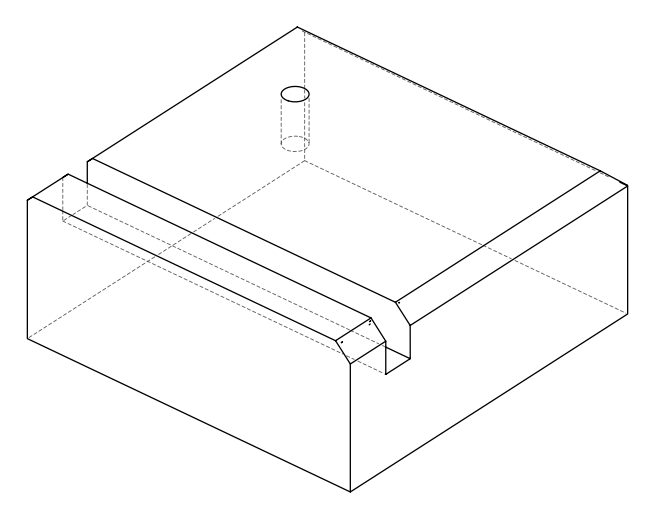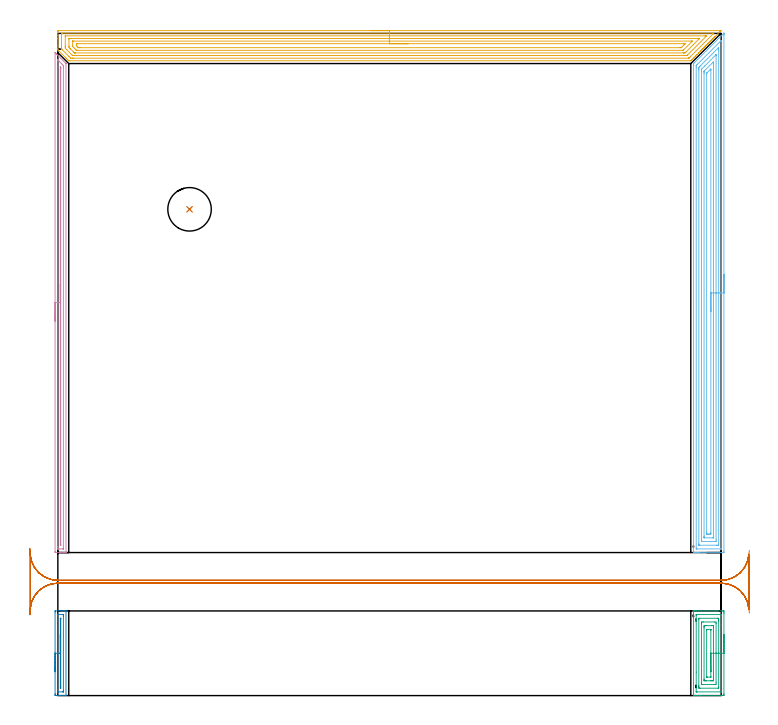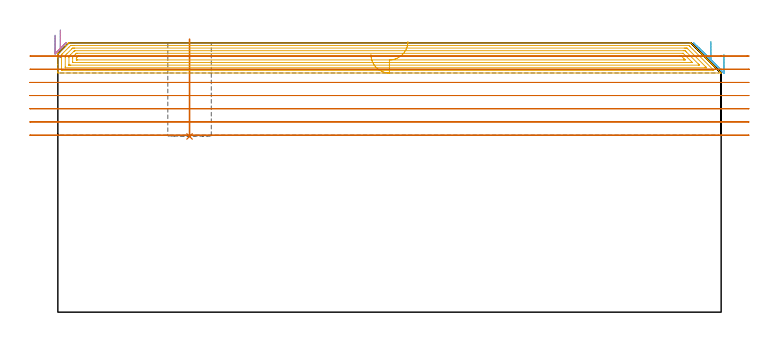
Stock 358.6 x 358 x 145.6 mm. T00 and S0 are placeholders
(PLAN: 7 operations, 2 tool changes, 53 min)
(1 INDEXABLE_INSERT_DRILL_BLIND_HOLE_FROM_SOLID | STEP1POCKET | NXT0302_018 | 0.21 min | 21805 mm3)
(2 AREA_MILL | FG_CHAMFER_SURFACE | UGT0205_001 | 1.25 min | 863 mm3)
(3 AREA_MILL_1 | FG_CHAMFER_SURFACE_1 | UGT0205_001 | 2.52 min | 7161 mm3)
(4 AREA_MILL_2 | FG_CHAMFER_SURFACE_2 | UGT0205_001 | 6.57 min | 4837 mm3)
(5 AREA_MILL_3 | FG_CHAMFER_SURFACE_3 | UGT0205_001 | 17.09 min | 47490 mm3)
(6 AREA_MILL_4 | FG_CHAMFER_SURFACE_4 | UGT0205_001 | 13.42 min | 37316 mm3)
(7 MILL_RECTANGULAR_SLOT | SLOT_RECTANGULAR | UGT0201_018 | Follow Part, ap 7.5, ae 75% | 11.94 min | 561630 mm3)
(TOOL NXT0302_018 | Index. Insert Drill 23.5mm [880-D2350L25-03] | D23.5 PA176 FL71 Z2)
(TOOL UGT0205_001 | Chamfer Mill 20 x 3 x 45 deg. | D20 FL50 Z2)
(TOOL UGT0201_018 | End mill 30 mm | D30 FL50 Z4)
(OP 1 INDEXABLE_INSERT_DRILL_BLIND_HOLE_FROM_SOLID)
G17 G21 G94 G90
T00 M6
G54
G17 G0 G90 X71.2 Y262.9 S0 M3
G43 Z155.6 H1
G94 G81 G98 Z95. F250. R147.6
G80
M5
M2
(OP 2 AREA_MILL)
G17 G21 G94 G90
T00 M6
G54
G17 G0 G90 X-1.5 Y12.9 S1061 M3
G43 Z155.6 H0
Z149.7
G94 G1 Y12.938 Z148.828 F250.
Y13.052 Z147.964
Y13.241 Z147.112
Y13.503 Z146.28
Y13.837 Z145.474
Y14.24 Z144.7
Y14.708 Z143.964
Y15.24 Z143.272
Y15.829 Z142.629
Y16.472 Z142.04
Y17.164 Z141.508
Y17.9 Z141.04
Y18.674 Z140.637
Y19.48 Z140.303
Y20.312 Z140.041
Y21.163 Z139.852
Y22.028 Z139.738
Y22.9 Z139.7
Y45.201
X-1.498 Y45.537
X-1.493 Y45.79 Z139.704
X-1.169 Y45.8 Z140.027
X0.577 Z141.772
X1.15 Z142.347
X1.45 Z142.647
X3.196 Z144.39
X3.796 Z144.995
X4.172 Z145.371
X4.287 Y45.798 Z145.48
X4.397 Y45.79 Z145.588
X4.4 Y45.647 Z145.6
Y0.153
X4.397 Y0.01 Z145.588
X4.287 Y0.002 Z145.48
X4.172 Y0. Z145.371
X3.796 Z144.995
X3.196 Z144.39
X1.15 Z142.347
X0.577 Z141.772
X-0.009 Z141.186
X-1.068 Z140.128
X-1.169 Y0.002 Z140.027
X-1.493 Y0.01 Z139.704
X-1.498 Y0.263 Z139.7
X-1.5 Y0.599
Y0.938
Y22.9
X-0.086 Z141.114
X-0.085 Y43.202 Z141.115
X-0.084 Y43.416 Z141.116
X-0.08 Y43.754 Z141.12
X-0.079 Y43.788 Z141.121
X-0.023 Y43.792 Z141.177
X0.077 Y43.797 Z141.277
X0.202 Y43.799 Z141.402
X2.822 Z144.022
X2.944 Y43.793 Z144.144
X2.968 Y43.79 Z144.168
X2.979 Y43.782 Z144.179
X2.981 Y43.756 Z144.181
X2.984 Y43.633 Z144.184
X2.985 Y43.416 Z144.185
X2.986 Y42.739 Z144.186
X2.985 Y2.598 Z144.185
X2.984 Y2.383 Z144.184
X2.98 Y2.046 Z144.18
X2.979 Y2.012 Z144.179
X2.923 Y2.008 Z144.123
X2.823 Y2.003 Z144.023
X2.698 Y2.001 Z143.898
X0.078 Z141.278
X-0.044 Y2.007 Z141.156
X-0.068 Y2.01 Z141.132
X-0.079 Y2.018 Z141.121
X-0.081 Y2.044 Z141.119
X-0.084 Y2.167 Z141.116
X-0.085 Y2.383 Z141.115
X-0.086 Y3.061 Z141.114
Y22.9
X1.328 Z142.528
Y40.865
X1.331 Y41.632 Z142.531
X1.333 Y41.752 Z142.533
X1.335 Y41.788 Z142.535
X1.369 Y41.792 Z142.569
X1.45 Y41.796 Z142.65
X1.504 Y41.795 Z142.704
X1.547 Y41.79 Z142.747
X1.565 Y41.784 Z142.765
X1.566 Y41.756 Z142.766
X1.57 Y41.632 Z142.77
X1.571 Y41.509 Z142.771
Y4.935
X1.569 Y4.168 Z142.769
X1.567 Y4.048 Z142.767
X1.565 Y4.012 Z142.765
X1.531 Y4.008 Z142.731
X1.45 Y4.004 Z142.65
X1.396 Y4.005 Z142.596
X1.353 Y4.01 Z142.553
X1.335 Y4.016 Z142.535
X1.334 Y4.044 Z142.534
X1.33 Y4.168 Z142.53
X1.329 Y4.291 Z142.529
X1.328 Y22.9 Z142.528
Y23.772 Z142.566
Y24.636 Z142.68
Y25.488 Z142.869
Y26.32 Z143.131
Y27.126 Z143.465
Y27.9 Z143.868
Y28.636 Z144.337
Y29.328 Z144.868
Y29.971 Z145.457
Y30.56 Z146.101
Y31.092 Z146.793
Y31.56 Z147.528
Y31.963 Z148.302
Y32.297 Z149.108
Y32.559 Z149.94
Y32.748 Z150.792
Y32.862 Z151.657
Y32.9 Z152.528
G0 Z155.6
M5
M2
(OP 3 AREA_MILL_1)
G17 G21 G94 G90
T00 M6
G54
G17 G0 G90 X360.1 Y32.9 S1061 M3
G43 Z155.6 H0
Z139.2
G94 G1 Y32.862 Z138.328 F250.
Y32.748 Z137.464
Y32.559 Z136.612
Y32.297 Z135.78
Y31.963 Z134.974
Y31.56 Z134.2
Y31.091 Z133.464
Y30.56 Z132.772
Y29.971 Z132.129
Y29.328 Z131.54
Y28.636 Z131.008
Y27.9 Z130.54
Y27.126 Z130.137
Y26.32 Z129.803
Y25.488 Z129.541
Y24.636 Z129.352
Y23.772 Z129.238
Y22.9 Z129.2
Y0.881
X360.098 Y0.599 Z129.202
X360.091 Y0.007 Z129.206
X360.086 Y0.004 Z129.212
X359.489 Y0.001 Z129.808
X358.889 Y0. Z130.408
X347.589 Z141.706
X346.989 Z142.305
X346.404 Z142.893
X346.097 Z143.2
X345.511 Z143.786
X345.204 Z144.091
X344.59 Z144.71
X344.12 Z145.179
X343.756 Z145.535
X343.732 Y0.004 Z145.559
X343.703 Y0.01 Z145.588
X343.7 Y0.153 Z145.6
Y45.647
X343.702 Y45.79 Z145.588
X343.732 Y45.796 Z145.559
X343.756 Y45.798 Z145.535
X344.12 Y45.8 Z145.179
X344.589 Z144.71
X345.204 Z144.091
X346.404 Z142.893
X346.989 Z142.305
X355.471 Z133.826
X358.889 Z130.408
X359.489 Y45.799 Z129.808
X360.086 Y45.796 Z129.212
X360.092 Y45.793 Z129.206
X360.097 Y45.2 Z129.203
X360.1 Y44.59 Z129.2
Y22.9
X358.686 Z130.614
Y2.294 Z130.615
X358.684 Y2.205 Z130.616
X358.679 Y2.028 Z130.621
X358.675 Y2.008 Z130.625
X358.667 Y2.005 Z130.633
X358.644 Y2.002 Z130.656
X358.596 Y2. Z130.704
X358.087 Z131.213
X345.587 Z143.713
X345.204 Y2.003 Z144.096
X345.149 Y2.006 Z144.151
X345.122 Y2.009 Z144.178
X345.119 Y2.116 Z144.181
X345.115 Y2.294 Z144.185
X345.114 Y12.709 Z144.186
Y43.506
X345.116 Y43.595 Z144.184
X345.121 Y43.772 Z144.179
X345.125 Y43.791 Z144.175
X345.133 Y43.795 Z144.167
X345.156 Y43.798 Z144.144
X345.204 Y43.799 Z144.096
X345.713 Y43.8 Z143.587
X358.213 Z131.087
X358.596 Y43.797 Z130.704
X358.651 Y43.794 Z130.649
X358.678 Y43.791 Z130.622
X358.681 Y43.684 Z130.619
X358.685 Y43.506 Z130.615
X358.686 Y38.22 Z130.614
Y22.9
X357.272 Z132.028
X357.271 Y4.599 Z132.029
X357.269 Y4.168 Z132.031
X357.267 Y4.053 Z132.033
X357.265 Y4.028 Z132.035
X357.254 Y4.01 Z132.046
X357.146 Y4.006 Z132.154
X356.977 Y4.001 Z132.323
X347.156 Z142.144
X346.989 Y4.004 Z142.311
X346.822 Y4.009 Z142.478
X346.535 Y4.024 Z142.765
X346.533 Y4.168 Z142.767
X346.53 Y4.627 Z142.77
X346.529 Y5.06 Z142.771
X346.528 Y5.52 Z142.772
X346.529 Y41.201 Z142.771
X346.531 Y41.632 Z142.769
X346.533 Y41.747 Z142.767
X346.535 Y41.772 Z142.765
X346.546 Y41.79 Z142.754
X346.654 Y41.794 Z142.646
X346.823 Y41.799 Z142.477
X356.644 Z132.656
X356.811 Y41.796 Z132.489
X356.978 Y41.791 Z132.322
X357.265 Y41.776 Z132.035
X357.267 Y41.632 Z132.033
X357.27 Y41.173 Z132.03
X357.271 Y40.74 Z132.029
X357.272 Y40.28 Z132.028
Y22.9
X355.857 Z133.443
Y6.844
X355.85 Y6.019 Z133.45
X355.025 Y6. Z134.275
X354.976 Z134.324
X348.726 Z140.574
X347.95 Y6.02 Z141.35
X347.943 Y6.783 Z141.357
Y38.956
X347.95 Y39.781 Z141.35
X348.775 Y39.8 Z140.525
X348.824 Z140.476
X355.074 Z134.226
X355.85 Y39.78 Z133.45
X355.857 Y39.017 Z133.443
Y22.9
X354.443 Z134.857
Y9.209
X354.442 Y8.628 Z134.858
X354.44 Y8.32 Z134.86
X354.436 Y8.016 Z134.864
X354.132 Y8.007 Z135.168
X353.866 Y8.002 Z135.434
X353.239 Y8. Z136.061
X352.975 Z136.325
X350.561 Z138.739
X350.296 Z139.004
X349.668 Y8.004 Z139.632
X349.395 Y8.008 Z139.905
X349.364 Y8.021 Z139.936
X349.362 Y8.042 Z139.938
X349.358 Y8.628 Z139.942
X349.357 Y8.938 Z139.943
Y36.591
X349.358 Y37.172 Z139.942
X349.36 Y37.48 Z139.94
X349.364 Y37.784 Z139.936
X349.668 Y37.793 Z139.632
X349.934 Y37.798 Z139.366
X350.561 Y37.8 Z138.739
X350.825 Z138.475
X353.239 Z136.061
X353.504 Z135.796
X354.132 Y37.796 Z135.168
X354.405 Y37.792 Z134.895
X354.437 Y37.779 Z134.863
X354.438 Y37.758 Z134.862
X354.442 Y37.172 Z134.858
X354.443 Y36.862 Z134.857
Y22.9
X353.029 Z136.271
Y10.412
X353.026 Y10.071 Z136.274
X353.025 Y10.029 Z136.275
X353.023 Y10.015 Z136.277
X353.005 Y10.01 Z136.295
X352.896 Y10.005 Z136.404
X352.758 Y10.001 Z136.542
X350.972 Z138.328
X350.818 Y10.004 Z138.482
X350.786 Y10.008 Z138.514
X350.778 Y10.012 Z138.522
X350.775 Y10.022 Z138.525
X350.773 Y10.057 Z138.527
X350.771 Y10.201 Z138.529
Y10.412
Y35.388
X350.774 Y35.729 Z138.526
X350.775 Y35.771 Z138.525
X350.777 Y35.785 Z138.523
X350.795 Y35.79 Z138.505
X350.904 Y35.795 Z138.396
X351.042 Y35.799 Z138.258
X352.828 Z136.472
X352.982 Y35.796 Z136.318
X353.014 Y35.792 Z136.286
X353.022 Y35.788 Z136.278
X353.025 Y35.778 Z136.275
X353.027 Y35.743 Z136.273
X353.029 Y35.599 Z136.271
Y35.388
Y22.9
Y22.028 Z136.309
Y21.163 Z136.423
Y20.312 Z136.612
Y19.48 Z136.874
Y18.674 Z137.208
Y17.9 Z137.611
Y17.164 Z138.08
Y16.472 Z138.611
Y15.829 Z139.2
Y15.24 Z139.843
Y14.708 Z140.535
Y14.24 Z141.271
Y13.837 Z142.045
Y13.503 Z142.851
Y13.241 Z143.683
Y13.052 Z144.535
Y12.938 Z145.4
Y12.9 Z146.271
G0 Z155.6
M5
M2
(OP 4 AREA_MILL_2)
G17 G21 G94 G90
T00 M6
G54
G17 G0 G90 X-1.5 Y202.45 S1061 M3
G43 Z155.6 H0
Z149.7
G94 G1 Y202.488 Z148.828 F250.
Y202.602 Z147.964
Y202.791 Z147.112
Y203.053 Z146.28
Y203.387 Z145.474
Y203.79 Z144.7
Y204.258 Z143.964
Y204.79 Z143.272
Y205.379 Z142.629
Y206.022 Z142.04
Y206.714 Z141.508
Y207.45 Z141.04
Y208.224 Z140.637
Y209.03 Z140.303
Y209.862 Z140.041
Y210.713 Z139.852
Y211.578 Z139.738
Y212.45 Z139.7
Y347.538
X-1.497 Y347.59 Z139.701
X-1.48 Y347.581 Z139.717
X-1.321 Y347.422 Z139.877
X-1.169 Y347.271 Z140.027
X-1.024 Y347.125 Z140.174
X-0.874 Y346.975 Z140.324
X-0.732 Y346.834 Z140.464
X-0.597 Y346.698 Z140.601
X-0.427 Y346.528 Z140.771
X4.147 Y341.953 Z145.346
X4.359 Y341.739 Z145.555
X4.403 Y341.687 Z145.596
X4.4 Y341.614 Z145.6
Y77.478
X4.397 Y77.31 Z145.588
X4.27 Y77.303 Z145.463
X4.136 Y77.3 Z145.335
X3.892 Z145.091
X3.196 Z144.39
X1.975 Z143.172
X1.45 Z142.644
X0.84 Z142.035
X-1.068 Z140.129
X-1.169 Y77.302 Z140.028
X-1.493 Y77.31 Z139.704
X-1.497 Y77.589 Z139.702
X-1.499 Y77.925 Z139.701
X-1.5 Y212.45 Z139.7
X-0.086 Z141.114
X-0.085 Y343.598 Z141.115
X-0.084 Y343.698 Z141.116
X-0.083 Y343.721 Z141.117
X-0.082 Y343.723 Z141.118
X-0.077 Y343.721 Z141.123
X-0.042 Y343.689 Z141.158
X0.251 Y343.399 Z141.451
X0.577 Y343.073 Z141.777
X2.039 Y341.612 Z143.239
X2.323 Y341.327 Z143.523
X2.927 Y340.718 Z144.127
X2.968 Y340.67 Z144.168
X2.979 Y340.631 Z144.179
X2.981 Y340.548 Z144.181
X2.984 Y340.379 Z144.184
X2.985 Y340.039 Z144.185
X2.986 Y339.824 Z144.186
X2.985 Y79.713 Z144.185
X2.983 Y79.374 Z144.183
X2.981 Y79.332 Z144.181
X2.98 Y79.317 Z144.18
X2.966 Y79.31 Z144.166
X2.86 Y79.305 Z144.06
X2.725 Y79.301 Z143.925
X0.577 Y79.3 Z141.777
X0.105 Y79.302 Z141.305
X-0.041 Y79.307 Z141.159
X-0.069 Y79.309 Z141.131
X-0.079 Y79.359 Z141.121
X-0.083 Y79.494 Z141.117
X-0.084 Y79.713 Z141.116
X-0.086 Y80.392 Z141.114
Y80.607
Y212.45
X1.328 Z142.528
X1.329 Y339.054 Z142.529
X1.334 Y339.824 Z142.534
X1.335 Y339.838 Z142.535
X1.368 Y339.824 Z142.568
X1.45 Y339.744 Z142.65
X1.545 Y339.644 Z142.745
X1.564 Y339.599 Z142.764
X1.568 Y339.469 Z142.768
X1.57 Y339.303 Z142.77
X1.571 Y339.055 Z142.771
Y338.93
Y81.5
X1.57 Y81.378 Z142.77
X1.567 Y81.336 Z142.767
X1.565 Y81.311 Z142.765
X1.547 Y81.309 Z142.747
X1.45 Y81.305 Z142.65
X1.385 Y81.306 Z142.585
X1.339 Y81.31 Z142.539
X1.335 Y81.377 Z142.535
X1.331 Y81.5 Z142.531
X1.329 Y81.624 Z142.529
X1.328 Y212.45 Z142.528
Y213.322 Z142.567
Y214.186 Z142.68
Y215.038 Z142.869
Y215.87 Z143.132
Y216.676 Z143.465
Y217.45 Z143.868
Y218.186 Z144.337
Y218.878 Z144.868
Y219.521 Z145.457
Y220.11 Z146.101
Y220.641 Z146.793
Y221.11 Z147.528
Y221.513 Z148.302
Y221.847 Z149.108
Y222.109 Z149.94
Y222.298 Z150.792
Y222.412 Z151.657
Y222.45 Z152.528
G0 Z155.6
M5
M2
(OP 5 AREA_MILL_3)
G17 G21 G94 G90
T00 M6
G54
G17 G0 G90 X169.25 Y359.5 S1061 M3
G43 Z155.6 H0
Z139.3
G94 G1 X169.288 Z138.428 F250.
X169.402 Z137.564
X169.591 Z136.712
X169.853 Z135.88
X170.187 Z135.074
X170.59 Z134.3
X171.058 Z133.564
X171.59 Z132.872
X172.179 Z132.229
X172.822 Z131.64
X173.514 Z131.108
X174.25 Z130.64
X175.024 Z130.237
X175.83 Z129.903
X176.662 Z129.641
X177.513 Z129.452
X178.378 Z129.338
X179.25 Z129.3
X358.272
X358.48 Y359.494 Z129.303
X358.482 Y359.493 Z129.304
X358.48 Y359.478 Z129.319
X358.027 Y359.027 Z129.773
X357.921 Y358.92 Z129.877
X357.884 Y358.884 Z129.915
X355.25 Y356.248 Z132.549
X355.205 Y356.204 Z132.595
X354.997 Y355.996 Z132.803
X354.953 Y355.952 Z132.846
X354.907 Y355.907 Z132.892
X354.701 Y355.7 Z133.099
X354.656 Y355.655 Z133.142
X354.609 Y355.609 Z133.19
X354.405 Y355.404 Z133.395
X354.359 Y355.358 Z133.439
X354.312 Y355.311 Z133.488
X354.109 Y355.108 Z133.691
X354.062 Y355.061 Z133.736
X354.014 Y355.013 Z133.785
X353.813 Y354.812 Z133.987
X353.765 Y354.764 Z134.033
X353.716 Y354.716 Z134.083
X353.517 Y354.516 Z134.283
X353.469 Y354.467 Z134.33
X353.418 Y354.418 Z134.381
X353.22 Y354.22 Z134.579
X353.172 Y354.17 Z134.627
X353.121 Y354.12 Z134.679
X352.924 Y353.924 Z134.875
X352.875 Y353.873 Z134.923
X352.823 Y353.823 Z134.976
X352.628 Y353.628 Z135.171
X352.578 Y353.577 Z135.22
X352.525 Y353.525 Z135.274
X352.332 Y353.332 Z135.467
X352.281 Y353.28 Z135.517
X352.228 Y353.227 Z135.572
X352.036 Y353.036 Z135.763
X351.984 Y352.983 Z135.814
X351.93 Y352.929 Z135.87
X351.74 Y352.74 Z136.059
X351.687 Y352.686 Z136.111
X351.632 Y352.632 Z136.167
X351.444 Y352.444 Z136.355
X351.391 Y352.389 Z136.408
X351.334 Y352.334 Z136.465
X351.148 Y352.148 Z136.651
X351.094 Y352.092 Z136.705
X351.037 Y352.036 Z136.763
X350.852 Y351.852 Z136.947
X350.797 Y351.795 Z137.001
X350.739 Y351.739 Z137.06
X350.556 Y351.556 Z137.243
X350.5 Y351.498 Z137.298
X350.441 Y351.441 Z137.358
X350.26 Y351.26 Z137.539
X350.203 Y351.202 Z137.595
X350.144 Y351.143 Z137.656
X349.964 Y350.964 Z137.835
X349.906 Y350.905 Z137.892
X349.846 Y350.845 Z137.954
X349.668 Y350.668 Z138.131
X349.609 Y350.608 Z138.189
X349.548 Y350.548 Z138.251
X349.372 Y350.372 Z138.427
X349.313 Y350.311 Z138.486
X349.25 Y350.25 Z138.549
X349.076 Y350.076 Z138.723
X349.016 Y350.014 Z138.782
X348.953 Y349.952 Z138.847
X348.78 Y349.78 Z139.019
X348.719 Y349.717 Z139.079
X348.655 Y349.654 Z139.145
X348.484 Y349.484 Z139.315
X348.422 Y349.42 Z139.376
X348.357 Y349.357 Z139.442
X348.188 Y349.188 Z139.611
X348.125 Y349.123 Z139.673
X348.059 Y349.059 Z139.74
X347.892 Y348.892 Z139.907
X347.828 Y348.827 Z139.97
X347.762 Y348.761 Z140.038
X347.596 Y348.596 Z140.203
X347.531 Y348.53 Z140.267
X347.464 Y348.464 Z140.335
X347.3 Y348.3 Z140.5
X347.234 Y348.233 Z140.564
X346.547 Y347.547 Z141.253
X346.344 Y347.342 Z141.454
X345.664 Y346.664 Z142.136
X345.453 Y346.452 Z142.345
X344.784 Y345.784 Z143.016
X344.563 Y345.561 Z143.235
X343.898 Y344.898 Z143.902
X343.672 Y344.67 Z144.126
X343.015 Y344.015 Z144.785
X342.782 Y343.78 Z145.016
X342.304 Y343.305 Z145.493
X342.203 Y343.206 Z145.591
X341.807 Y343.2 Z145.6
X5.975
X5.905 Y343.205 Z145.59
X5.881 Y343.221 Z145.574
X5.804 Y343.295 Z145.503
X5.502 Y343.597 Z145.2
X5.32 Y343.78 Z145.02
X4.428 Y344.67 Z144.126
X4.262 Y344.838 Z143.962
X0.363 Y348.737 Z140.062
X0.169 Y348.933 Z139.866
X0.01 Y349.101 Z139.698
X0.008 Y349.123 Z139.676
X0. Y349.797 Z139.002
Y351.242 Z137.555
Y355.081 Z133.716
Y356.862 Z131.935
Y358.92 Z129.877
X0.002 Y359.199 Z129.598
X0.01 Y359.492 Z129.306
X0.303 Y359.499 Z129.299
X179.25 Y359.5 Z129.3
Y358.086 Z130.714
X354.312 Y358.085 Z130.715
X354.368 Y358.084 Z130.716
X354.48 Y358.079 Z130.721
X354.608 Y358.068 Z130.732
X354.573 Y358.03 Z130.77
X354.445 Y357.897 Z130.903
X354.312 Y357.761 Z131.039
X341.807 Y345.257 Z143.543
X341.513 Y344.964 Z143.836
X341.213 Y344.67 Z144.13
X341.18 Y344.642 Z144.158
X341.136 Y344.621 Z144.179
X341.027 Y344.617 Z144.183
X340.97 Y344.615 Z144.185
X8.654 Y344.614 Z144.186
X7.815 Y344.616 Z144.184
X7.761 Y344.618 Z144.182
X6.891 Y344.67 Z144.13
X6.868 Y344.687 Z144.113
X5.989 Y345.561 Z143.239
X2.402 Y349.148 Z139.652
X2.186 Y349.365 Z139.435
X2.081 Y349.475 Z139.325
X2.031 Y349.531 Z139.269
X2.01 Y349.562 Z139.238
X2.008 Y349.614 Z139.186
X2.003 Y350.014 Z138.786
X2. Y350.415 Z138.385
Y350.905 Z137.895
X2.001 Y357.539 Z131.261
X2.008 Y358.03 Z130.77
X2.01 Y358.073 Z130.727
X2.177 Y358.081 Z130.719
X2.289 Y358.085 Z130.715
X2.346 Y358.086 Z130.714
X2.402
X179.25
Y356.672 Z132.128
X349.846 Y356.671 Z132.129
X350.316 Y356.67 Z132.13
X350.49 Y356.669 Z132.131
X350.739 Y356.664 Z132.136
X350.74 Y356.65 Z132.15
X350.739 Y356.641 Z132.159
X350.543 Y356.443 Z132.357
X350.349 Y356.248 Z132.552
X340.552 Y346.452 Z142.348
X340.285 Y346.188 Z142.612
X340.193 Y346.101 Z142.699
X340.122 Y346.036 Z142.764
X340.021 Y346.034 Z142.766
X339.551 Y346.03 Z142.77
X339.128 Y346.029 Z142.771
X338.659 Y346.028 Z142.772
X9.078 Y346.029 Z142.771
X8.654 Y346.03 Z142.77
X8.181 Y346.032 Z142.768
X7.978 Y346.035 Z142.765
X7.761 Y346.242 Z142.558
X7.549 Y346.452 Z142.348
X4.877 Y349.123 Z139.677
X4.188 Y349.821 Z138.979
X4.01 Y350.014 Z138.786
X4.004 Y350.198 Z138.602
X4.001 Y350.905 Z137.895
X4. Y351.092 Z137.708
X4.001 Y356.248 Z132.552
X4.002 Y356.435 Z132.365
X4.009 Y356.623 Z132.177
X4.012 Y356.666 Z132.134
X4.03 Y356.667 Z132.133
X4.082 Y356.67 Z132.13
X4.188 Y356.671 Z132.129
X179.25 Y356.672 Z132.128
Y355.257 Z133.543
X346.273
X346.375 Y355.256 Z133.544
X346.865 Y355.25 Z133.55
X346.636 Y354.996 Z133.804
X346.477 Y354.831 Z133.969
X346.273 Y354.622 Z134.178
X339.884 Y348.233 Z140.567
X339.505 Y347.857 Z140.943
X339.128 Y347.486 Z141.314
X339.073 Y347.45 Z141.35
X339.022 Y347.448 Z141.352
X338.235 Y347.443 Z141.357
X338.134
X9.547
X9.445 Y347.444 Z141.356
X9.052 Y347.45 Z141.35
X9.003 Y347.458 Z141.342
X8.923 Y347.533 Z141.267
X8.803 Y347.649 Z141.151
X8.654 Y347.795 Z141.005
X6.868 Y349.581 Z139.219
X6.439 Y350.014 Z138.786
X6.013 Y350.447 Z138.353
X6. Y350.879 Z137.921
Y350.905 Z137.895
X6.001 Y354.9 Z133.9
X6.003 Y355.116 Z133.684
X6.008 Y355.224 Z133.576
X6.01 Y355.246 Z133.554
X6.025 Y355.251 Z133.549
X6.079 Y355.253 Z133.547
X6.868 Y355.257 Z133.543
X6.969
X179.25
Y353.843 Z134.957
X342.434
X342.7 Y353.841 Z134.959
X342.967 Y353.838 Z134.962
X343.025 Y353.836 Z134.964
X342.778 Y353.577 Z135.223
X338.235 Y349.033 Z139.767
X338.068 Y348.876 Z139.924
X338.053 Y348.864 Z139.936
X338.038 Y348.861 Z139.939
X338. Y348.858 Z139.942
X337.922 Y348.857 Z139.943
X337.609
X10.44
X10.173 Y348.859 Z139.941
X10.097 Y348.861 Z139.939
X10.054 Y348.864 Z139.936
X10.031 Y348.879 Z139.921
X9.945 Y348.96 Z139.84
X9.776 Y349.123 Z139.677
X9.547 Y349.351 Z139.449
X8.885 Y350.014 Z138.786
X8.654 Y350.246 Z138.554
X8.01 Y350.905 Z137.895
X8.001 Y351.556 Z137.244
Y353.577 Z135.223
X8.003 Y353.74 Z135.06
X8.007 Y353.82 Z134.98
X8.009 Y353.835 Z134.965
X8.044 Y353.838 Z134.963
X8.119 Y353.84 Z134.96
X8.387 Y353.843 Z134.957
X179.25
Y352.429 Z136.371
X338.235
X338.493 Y352.428 Z136.372
X338.85 Y352.425 Z136.375
X339.128 Y352.422 Z136.378
X339.133 Y352.392 Z136.408
X339.128 Y352.38 Z136.42
X338.837 Y352.085 Z136.715
X338.548 Y351.795 Z137.005
X337.341 Y350.591 Z138.209
X337.048 Y350.307 Z138.493
X337. Y350.278 Z138.522
X336.924 Y350.276 Z138.524
X336.766 Y350.273 Z138.527
X336.448 Y350.272 Z138.528
X336.19 Y350.271 Z138.529
X11.969
X11.334 Y350.274 Z138.526
X11.122 Y350.277 Z138.523
X11.089 Y350.278 Z138.522
X11.062 Y350.298 Z138.502
X11.003 Y350.351 Z138.449
X10.889 Y350.461 Z138.339
X10.443 Y350.905 Z137.895
X10.01 Y351.358 Z137.442
X10.005 Y351.795 Z137.005
X10.003 Y352.232 Z136.568
X10.01 Y352.38 Z136.42
X10.013 Y352.422 Z136.378
X10.044 Y352.424 Z136.376
X10.123 Y352.426 Z136.374
X10.44 Y352.428 Z136.372
X10.698 Y352.429 Z136.371
X179.25
X180.122 Z136.409
X180.986 Z136.523
X181.838 Z136.712
X182.67 Z136.974
X183.476 Z137.308
X184.25 Z137.711
X184.986 Z138.18
X185.678 Z138.711
X186.321 Z139.3
X186.91 Z139.943
X187.441 Z140.635
X187.91 Z141.371
X188.313 Z142.145
X188.647 Z142.951
X188.909 Z143.783
X189.098 Z144.635
X189.212 Z145.5
X189.25 Z146.371
G0 Z155.6
M5
M2
(OP 6 AREA_MILL_4)
G17 G21 G94 G90
T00 M6
G54
G17 G0 G90 X360.1 Y227.696 S1061 M3
G43 Z155.6 H0
Z139.2
G94 G1 Y227.658 Z138.329 F250.
Y227.544 Z137.464
Y227.355 Z136.612
Y227.093 Z135.78
Y226.759 Z134.974
Y226.356 Z134.2
Y225.887 Z133.464
Y225.356 Z132.772
Y224.767 Z132.129
Y224.124 Z131.54
Y223.432 Z131.009
Y222.696 Z130.54
Y221.922 Z130.137
Y221.116 Z129.803
Y220.284 Z129.541
Y219.432 Z129.352
Y218.567 Z129.238
Y217.696 Z129.2
X360.099 Y77.915 Z129.201
X360.095 Y77.309 Z129.202
X360.093 Y77.306 Z129.204
X359.489 Y77.302 Z129.808
X358.874 Y77.3 Z130.423
X346.989 Z142.305
X346.434 Z142.863
X346.097 Z143.2
X345.541 Z143.755
X345.204 Z144.091
X344.529 Z144.771
X344.162 Z145.138
X343.762 Z145.529
X343.732 Y77.304 Z145.559
X343.703 Y77.31 Z145.588
X343.7 Y77.469 Z145.6
Y341.399
X343.704 Y341.704 Z145.59
X343.866 Y341.868 Z145.43
X344.311 Y342.311 Z144.988
X359.775 Y357.774 Z129.524
X359.936 Y357.934 Z129.361
X360.074 Y358.072 Z129.221
X360.089 Y358.074 Z129.206
X360.09 Y358.072 Z129.205
X360.096 Y358. Z129.201
X360.098 Y357.882 Z129.202
Y357.828
X360.099 Y357.476 Z129.201
X360.1 Y357.148
Y217.696 Z129.2
X358.686 Z130.614
Y79.612
X358.684 Y79.523 Z130.616
X358.679 Y79.344 Z130.621
X358.677 Y79.308 Z130.623
X358.671 Y79.306 Z130.629
X358.646 Y79.303 Z130.654
X358.596 Y79.301 Z130.704
X345.604 Z143.696
X345.204 Y79.308 Z144.096
X345.148 Y79.31 Z144.152
X345.121 Y79.321 Z144.179
X345.114 Y79.702 Z144.186
Y339.702
X345.118 Y340.506 Z144.182
X345.121 Y340.589 Z144.179
X345.128 Y340.666 Z144.172
X345.204 Y340.746 Z144.096
X345.527 Y341.075 Z143.773
X345.849 Y341.399 Z143.451
X358.475 Y354.025 Z130.825
X358.596 Y354.144 Z130.704
X358.638 Y354.182 Z130.662
X358.671 Y354.209 Z130.629
X358.678 Y354.21 Z130.622
X358.68 Y354.17 Z130.62
X358.684 Y353.993 Z130.616
X358.685 Y353.904 Z130.615
Y353.815
X358.686 Y217.696 Z130.614
X357.271 Z132.029
Y81.921
X357.269 Y81.488 Z132.031
X357.267 Y81.373 Z132.033
X357.265 Y81.324 Z132.035
X357.186 Y81.31 Z132.114
X356.996 Y81.302 Z132.304
X356.811 Y81.301 Z132.489
X356.106 Y81.3 Z133.194
X346.989 Z142.311
X346.801 Y81.302 Z142.499
X346.676 Y81.305 Z142.624
X346.577 Y81.31 Z142.723
X346.535 Y81.317 Z142.765
X346.534 Y81.336 Z142.766
X346.531 Y81.488 Z142.769
X346.529 Y81.949 Z142.771
Y338.288
Y338.72
X346.531 Y339.178 Z142.769
X346.535 Y339.613 Z142.765
X346.757 Y339.846 Z142.543
X346.989 Y340.087 Z142.311
X347.198 Y340.298 Z142.102
X347.405 Y340.506 Z141.895
X357.021 Y350.12 Z132.279
X357.234 Y350.331 Z132.066
X357.245 Y350.334 Z132.055
X357.264 Y350.331 Z132.036
X357.268 Y350.071 Z132.032
X357.27 Y349.871 Z132.03
X357.271 Y349.438 Z132.029
Y348.977
Y217.696
X355.857 Z133.443
Y84.168
X355.852 Y83.34 Z133.448
X355.851 Y83.316 Z133.449
X355.837 Y83.31 Z133.463
X355.784 Y83.306 Z133.516
X355.675 Y83.302 Z133.625
X355.459 Y83.3 Z133.841
X355.025 Z134.275
X348.33 Z140.97
X348.12 Y83.302 Z141.18
X348.015 Y83.305 Z141.285
X347.964 Y83.31 Z141.336
X347.949 Y83.315 Z141.351
X347.943 Y84.168 Z141.357
Y337.827
X347.944 Y338.243 Z141.356
X347.947 Y338.451 Z141.353
X347.95 Y338.554 Z141.35
X347.956 Y338.595 Z141.344
X347.979 Y338.622 Z141.321
X348.07 Y338.72 Z141.23
X349.761 Y340.413 Z139.539
X355.419 Y346.069 Z133.881
X355.567 Y346.216 Z133.733
X355.839 Y346.48 Z133.461
X355.848 Y346.488 Z133.452
X355.85 Y346.475 Z133.45
X355.853 Y346.398 Z133.447
X355.856 Y346.241 Z133.444
X355.857 Y345.926 Z133.443
Y217.696
X354.443 Z134.857
X354.442 Y85.954 Z134.858
X354.441 Y85.645 Z134.859
X354.436 Y85.333 Z134.864
X354.433 Y85.309 Z134.867
X354.417 Y85.306 Z134.883
X354.377 Y85.303 Z134.923
X354.296 Y85.301 Z135.004
X354.132 Y85.3 Z135.168
X349.668 Y85.302 Z139.632
X349.425 Y85.304 Z139.875
X349.374 Y85.31 Z139.926
X349.364 Y85.324 Z139.936
X349.361 Y85.367 Z139.939
X349.358 Y85.954 Z139.942
X349.357 Y86.265 Z139.943
Y336.351
X349.358 Y336.933 Z139.942
X349.36 Y337.242 Z139.94
X349.364 Y337.534 Z139.936
X349.372 Y337.562 Z139.928
X349.396 Y337.59 Z139.904
X349.456 Y337.654 Z139.844
X349.625 Y337.827 Z139.675
X354.112 Y342.313 Z135.188
X354.132 Y342.33 Z135.168
X354.436 Y342.585 Z134.864
X354.439 Y342.292 Z134.861
X354.441 Y341.983 Z134.859
X354.442 Y341.399 Z134.858
X354.443 Y341.089 Z134.857
Y217.696
X353.029 Z136.271
Y87.951
X353.027 Y87.74 Z136.273
X353.024 Y87.399 Z136.276
X353.022 Y87.323 Z136.278
X352.933 Y87.31 Z136.367
X352.783 Y87.303 Z136.517
X352.346 Y87.301 Z136.954
X351.894 Y87.3 Z137.406
X351.454 Z137.846
X350.999 Y87.302 Z138.301
X350.821 Y87.307 Z138.479
X350.784 Y87.31 Z138.516
X350.778 Y87.373 Z138.522
X350.774 Y87.527 Z138.526
X350.772 Y87.74 Z138.528
X350.771 Y88.423 Z138.529
Y336.04
X350.773 Y336.382 Z138.527
X350.775 Y336.466 Z138.525
X350.778 Y336.506 Z138.522
X350.793 Y336.533 Z138.507
X350.875 Y336.619 Z138.425
X351.182 Y336.933 Z138.118
X352.657 Y338.409 Z136.643
X352.972 Y338.72 Z136.328
X352.986 Y338.727 Z136.314
X353.021 Y338.72 Z136.279
X353.024 Y338.456 Z136.276
X353.028 Y338.038 Z136.272
X353.029 Y217.696 Z136.271
Y216.824 Z136.309
Y215.959 Z136.423
Y215.108 Z136.612
Y214.276 Z136.874
Y213.47 Z137.208
Y212.696 Z137.611
Y211.96 Z138.08
Y211.268 Z138.611
Y210.625 Z139.2
Y210.035 Z139.843
Y209.504 Z140.536
Y209.036 Z141.271
Y208.633 Z142.045
Y208.299 Z142.851
Y208.037 Z143.683
Y207.848 Z144.535
Y207.734 Z145.4
Y207.696 Z146.271
G0 Z155.6
M5
M2
(OP 7 MILL_RECTANGULAR_SLOT)
G17 G21 G94 G90
T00 M6
G54
G17 G0 G90 X373.736 Y75.089 S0 M3
G43 Z155.6 H0
Z138.471
G94 G1 X372.729 Y72.263 F250.
G2 X358.6 Y62.3 R15. F500.
G1 X0.
G2 X-14.97 Y76.352 R15.
G1 X-15.
Y46.748
X-14.97
G2 X0. Y60.8 R15.
G1 X358.6
G2 X372.728 Y50.84 R15.
G1 X373.736 Y48.015 F250.
G0 X373.854 Y78.448 Z131.343
G1 X373.488 Y75.47
G2 X358.6 Y62.3 R15. F500.
G1 X0.
G2 X-14.97 Y76.352 R15.
G1 X-15.
Y46.748
X-14.97
G2 X0. Y60.8 R15.
G1 X358.6
G2 X373.488 Y47.629 R15.
G1 X373.854 Y44.652 F250.
G0 Z155.6
X-15.16 Y43.754
Z124.214
G1 X-14.97 Y46.748
G2 X0. Y60.8 R15. F500.
G1 X358.6
G2 X373.57 Y46.749 R15.
G1 X373.6
Y76.351
X373.57
G2 X358.6 Y62.3 R15.
G1 X0.
G2 X-14.97 Y76.352 R15.
G1 X-15.16 Y79.346 F250.
G0 Y43.754 Z117.086
G1 X-14.97 Y46.748
G2 X0. Y60.8 R15. F500.
G1 X358.6
G2 X373.57 Y46.749 R15.
G1 X373.6
Y76.351
X373.57
G2 X358.6 Y62.3 R15.
G1 X0.
G2 X-14.97 Y76.352 R15.
G1 X-15.16 Y79.346 F250.
G0 Y43.754 Z109.957
G1 X-14.97 Y46.748
G2 X0. Y60.8 R15. F500.
G1 X358.6
G2 X373.57 Y46.749 R15.
G1 X373.6
Y76.351
X373.57
G2 X358.6 Y62.3 R15.
G1 X0.
G2 X-14.97 Y76.352 R15.
G1 X-15.16 Y79.346 F250.
G0 Y43.754 Z102.829
G1 X-14.97 Y46.748
G2 X0. Y60.8 R15. F500.
G1 X358.6
G2 X373.57 Y46.749 R15.
G1 X373.6
Y76.351
X373.57
G2 X358.6 Y62.3 R15.
G1 X0.
G2 X-14.97 Y76.352 R15.
G1 X-15.16 Y79.346 F250.
G0 Y43.754 Z95.7
G1 X-14.97 Y46.748
G2 X0. Y60.8 R15. F500.
G1 X358.6
G2 X373.57 Y46.749 R15.
G1 X373.6
Y76.351
X373.57
G2 X358.6 Y62.3 R15.
G1 X0.
G2 X-14.97 Y76.352 R15.
G1 X-15.16 Y79.346 F250.
G0 Z155.6
M5
M2
